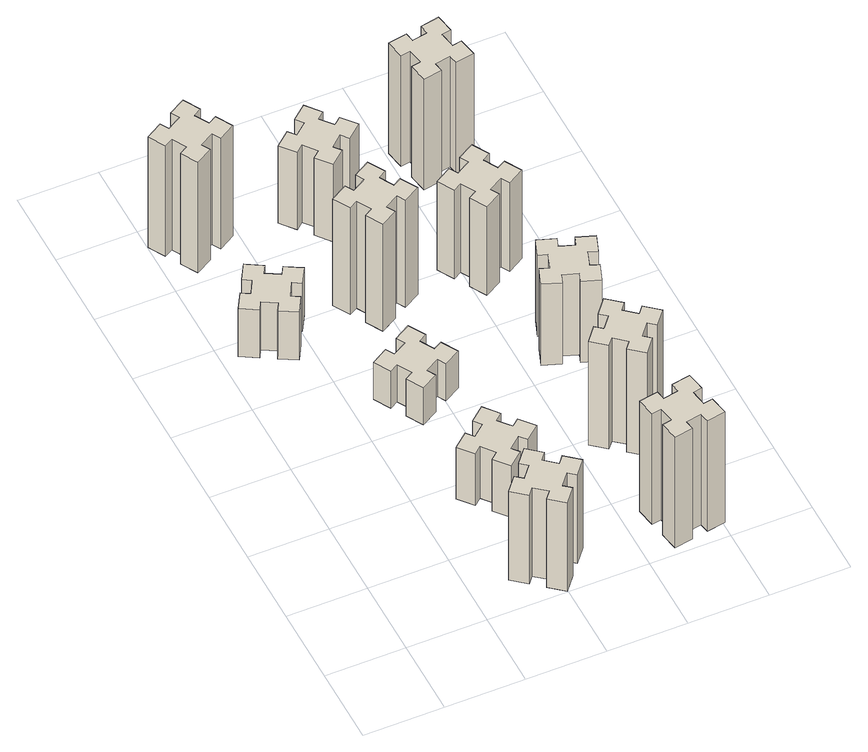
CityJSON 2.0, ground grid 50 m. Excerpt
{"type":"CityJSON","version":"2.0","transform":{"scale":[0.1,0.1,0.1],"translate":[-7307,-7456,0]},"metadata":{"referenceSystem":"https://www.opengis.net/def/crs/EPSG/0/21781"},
"CityObjects":{
"building1":{"type":"Building","attributes":{"class":"1000","function":"1000","usage":"1000","yearOfConstruction":2016,"roofType":"1000","measuredHeight":72,"storeysAboveGround":30,"storeysBelowGround":0},"geometry":[{"type":"Solid","lod":"1","boundaries":[[[[0,1,2,3,4,5,6,7,8,9,10,11,12,13,14,15,16,17,18,19]],[[17,16,20,21]],[[16,15,22,20]],[[15,14,23,22]],[[14,13,24,23]],[[13,12,25,24]],[[12,11,26,25]],[[11,10,27,26]],[[10,9,28,27]],[[9,8,29,28]],[[8,7,30,29]],[[7,6,31,30]],[[6,5,32,31]],[[5,4,33,32]],[[4,3,34,33]],[[3,2,35,34]],[[2,1,36,35]],[[1,0,37,36]],[[0,19,38,37]],[[19,18,39,38]],[[18,17,21,39]],[[24,25,26,27,28,29,30,31,32,33,34,35,36,37,38,39,21,20,22,23]]]]}]},
"building2":{"type":"Building","attributes":{"class":"1000","function":"1000","usage":"1000","yearOfConstruction":2016,"roofType":"1000","measuredHeight":39,"storeysAboveGround":30,"storeysBelowGround":0},"geometry":[{"type":"Solid","lod":"1","boundaries":[[[[40,41,42,43,44,45,46,47,48,49,50,51,52,53,54,55,56,57,58,59]],[[57,56,60,61]],[[56,55,62,60]],[[55,54,63,62]],[[54,53,64,63]],[[53,52,65,64]],[[52,51,66,65]],[[51,50,67,66]],[[50,49,68,67]],[[49,48,69,68]],[[48,47,70,69]],[[47,46,71,70]],[[46,45,72,71]],[[45,44,73,72]],[[44,43,74,73]],[[43,42,75,74]],[[42,41,76,75]],[[41,40,77,76]],[[40,59,78,77]],[[59,58,79,78]],[[58,57,61,79]],[[64,65,66,67,68,69,70,71,72,73,74,75,76,77,78,79,61,60,62,63]]]]}]},
"building3":{"type":"Building","attributes":{"class":"1000","function":"1000","usage":"1000","yearOfConstruction":2016,"roofType":"1000","measuredHeight":90,"storeysAboveGround":30,"storeysBelowGround":0},"geometry":[{"type":"Solid","lod":"1","boundaries":[[[[80,81,82,83,84,85,86,87,88,89,90,91,92,93,94,95,96,97,98,99]],[[97,96,100,101]],[[96,95,102,100]],[[95,94,103,102]],[[94,93,104,103]],[[93,92,105,104]],[[92,91,106,105]],[[91,90,107,106]],[[90,89,108,107]],[[89,88,109,108]],[[88,87,110,109]],[[87,86,111,110]],[[86,85,112,111]],[[85,84,113,112]],[[84,83,114,113]],[[83,82,115,114]],[[82,81,116,115]],[[81,80,117,116]],[[80,99,118,117]],[[99,98,119,118]],[[98,97,101,119]],[[104,105,106,107,108,109,110,111,112,113,114,115,116,117,118,119,101,100,102,103]]]]}]},
"building4":{"type":"Building","attributes":{"class":"1000","function":"1000","usage":"1000","yearOfConstruction":2016,"roofType":"1000","measuredHeight":42,"storeysAboveGround":30,"storeysBelowGround":0},"geometry":[{"type":"Solid","lod":"1","boundaries":[[[[120,121,122,123,124,125,126,127,128,129,130,131,132,133,134,135,136,137,138,139]],[[137,136,140,141]],[[136,135,142,140]],[[135,134,143,142]],[[134,133,144,143]],[[133,132,145,144]],[[132,131,146,145]],[[131,130,147,146]],[[130,129,148,147]],[[129,128,149,148]],[[128,127,150,149]],[[127,126,151,150]],[[126,125,152,151]],[[125,124,153,152]],[[124,123,154,153]],[[123,122,155,154]],[[122,121,156,155]],[[121,120,157,156]],[[120,139,158,157]],[[139,138,159,158]],[[138,137,141,159]],[[144,145,146,147,148,149,150,151,152,153,154,155,156,157,158,159,141,140,142,143]]]]}]},
"building5":{"type":"Building","attributes":{"class":"1000","function":"1000","usage":"1000","yearOfConstruction":2016,"roofType":"1000","measuredHeight":30,"storeysAboveGround":30,"storeysBelowGround":0},"geometry":[{"type":"Solid","lod":"1","boundaries":[[[[160,161,162,163,164,165,166,167,168,169,170,171,172,173,174,175,176,177,178,179]],[[177,176,180,181]],[[176,175,182,180]],[[175,174,183,182]],[[174,173,184,183]],[[173,172,185,184]],[[172,171,186,185]],[[171,170,187,186]],[[170,169,188,187]],[[169,168,189,188]],[[168,167,190,189]],[[167,166,191,190]],[[166,165,192,191]],[[165,164,193,192]],[[164,163,194,193]],[[163,162,195,194]],[[162,161,196,195]],[[161,160,197,196]],[[160,179,198,197]],[[179,178,199,198]],[[178,177,181,199]],[[184,185,186,187,188,189,190,191,192,193,194,195,196,197,198,199,181,180,182,183]]]]}]},
"building6":{"type":"Building","attributes":{"class":"1000","function":"1000","usage":"1000","yearOfConstruction":2016,"roofType":"1000","measuredHeight":87,"storeysAboveGround":30,"storeysBelowGround":0},"geometry":[{"type":"Solid","lod":"1","boundaries":[[[[200,201,202,203,204,205,206,207,208,209,210,211,212,213,214,215,216,217,218,219]],[[217,216,220,221]],[[216,215,222,220]],[[215,214,223,222]],[[214,213,224,223]],[[213,212,225,224]],[[212,211,226,225]],[[211,210,227,226]],[[210,209,228,227]],[[209,208,229,228]],[[208,207,230,229]],[[207,206,231,230]],[[206,205,232,231]],[[205,204,233,232]],[[204,203,234,233]],[[203,202,235,234]],[[202,201,236,235]],[[201,200,237,236]],[[200,219,238,237]],[[219,218,239,238]],[[218,217,221,239]],[[224,225,226,227,228,229,230,231,232,233,234,235,236,237,238,239,221,220,222,223]]]]}]},
"building7":{"type":"Building","attributes":{"class":"1000","function":"1000","usage":"1000","yearOfConstruction":2016,"roofType":"1000","measuredHeight":90,"storeysAboveGround":30,"storeysBelowGround":0},"geometry":[{"type":"Solid","lod":"1","boundaries":[[[[240,241,242,243,244,245,246,247,248,249,250,251,252,253,254,255,256,257,258,259]],[[257,256,260,261]],[[256,255,262,260]],[[255,254,263,262]],[[254,253,264,263]],[[253,252,265,264]],[[252,251,266,265]],[[251,250,267,266]],[[250,249,268,267]],[[249,248,269,268]],[[248,247,270,269]],[[247,246,271,270]],[[246,245,272,271]],[[245,244,273,272]],[[244,243,274,273]],[[243,242,275,274]],[[242,241,276,275]],[[241,240,277,276]],[[240,259,278,277]],[[259,258,279,278]],[[258,257,261,279]],[[264,265,266,267,268,269,270,271,272,273,274,275,276,277,278,279,261,260,262,263]]]]}]},
"building8":{"type":"Building","attributes":{"class":"1000","function":"1000","usage":"1000","yearOfConstruction":2016,"roofType":"1000","measuredHeight":63,"storeysAboveGround":30,"storeysBelowGround":0},"geometry":[{"type":"Solid","lod":"1","boundaries":[[[[280,281,282,283,284,285,286,287,288,289,290,291,292,293,294,295,296,297,298,299]],[[297,296,300,301]],[[296,295,302,300]],[[295,294,303,302]],[[294,293,304,303]],[[293,292,305,304]],[[292,291,306,305]],[[291,290,307,306]],[[290,289,308,307]],[[289,288,309,308]],[[288,287,310,309]],[[287,286,311,310]],[[286,285,312,311]],[[285,284,313,312]],[[284,283,314,313]],[[283,282,315,314]],[[282,281,316,315]],[[281,280,317,316]],[[280,299,318,317]],[[299,298,319,318]],[[298,297,301,319]],[[304,305,306,307,308,309,310,311,312,313,314,315,316,317,318,319,301,300,302,303]]]]}]},
"building9":{"type":"Building","attributes":{"class":"1000","function":"1000","usage":"1000","yearOfConstruction":2016,"roofType":"1000","measuredHeight":84,"storeysAboveGround":30,"storeysBelowGround":0},"geometry":[{"type":"Solid","lod":"1","boundaries":[[[[320,321,322,323,324,325,326,327,328,329,330,331,332,333,334,335,336,337,338,339]],[[337,336,340,341]],[[336,335,342,340]],[[335,334,343,342]],[[334,333,344,343]],[[333,332,345,344]],[[332,331,346,345]],[[331,330,347,346]],[[330,329,348,347]],[[329,328,349,348]],[[328,327,350,349]],[[327,326,351,350]],[[326,325,352,351]],[[325,324,353,352]],[[324,323,354,353]],[[323,322,355,354]],[[322,321,356,355]],[[321,320,357,356]],[[320,339,358,357]],[[339,338,359,358]],[[338,337,341,359]],[[344,345,346,347,348,349,350,351,352,353,354,355,356,357,358,359,341,340,342,343]]]]}]},
"building10":{"type":"Building","attributes":{"class":"1000","function":"1000","usage":"1000","yearOfConstruction":2016,"roofType":"1000","measuredHeight":66,"storeysAboveGround":30,"storeysBelowGround":0},"geometry":[{"type":"Solid","lod":"1","boundaries":[[[[360,361,362,363,364,365,366,367,368,369,370,371,372,373,374,375,376,377,378,379]],[[377,376,380,381]],[[376,375,382,380]],[[375,374,383,382]],[[374,373,384,383]],[[373,372,385,384]],[[372,371,386,385]],[[371,370,387,386]],[[370,369,388,387]],[[369,368,389,388]],[[368,367,390,389]],[[367,366,391,390]],[[366,365,392,391]],[[365,364,393,392]],[[364,363,394,393]],[[363,362,395,394]],[[362,361,396,395]],[[361,360,397,396]],[[360,379,398,397]],[[379,378,399,398]],[[378,377,381,399]],[[384,385,386,387,388,389,390,391,392,393,394,395,396,397,398,399,381,380,382,383]]]]}]},
"building11":{"type":"Building","attributes":{"class":"1000","function":"1000","usage":"1000","yearOfConstruction":2016,"roofType":"1000","measuredHeight":72,"storeysAboveGround":30,"storeysBelowGround":0},"geometry":[{"type":"Solid","lod":"1","boundaries":[[[[400,401,402,403,404,405,406,407,408,409,410,411,412,413,414,415,416,417,418,419]],[[417,416,420,421]],[[416,415,422,420]],[[415,414,423,422]],[[414,413,424,423]],[[413,412,425,424]],[[412,411,426,425]],[[411,410,427,426]],[[410,409,428,427]],[[409,408,429,428]],[[408,407,430,429]],[[407,406,431,430]],[[406,405,432,431]],[[405,404,433,432]],[[404,403,434,433]],[[403,402,435,434]],[[402,401,436,435]],[[401,400,437,436]],[[400,419,438,437]],[[419,418,439,438]],[[418,417,421,439]],[[424,425,426,427,428,429,430,431,432,433,434,435,436,437,438,439,421,420,422,423]]]]}]},
"building12":{"type":"Building","attributes":{"class":"1000","function":"1000","usage":"1000","yearOfConstruction":2016,"roofType":"1000","measuredHeight":90,"storeysAboveGround":30,"storeysBelowGround":0},"geometry":[{"type":"Solid","lod":"1","boundaries":[[[[440,441,442,443,444,445,446,447,448,449,450,451,452,453,454,455,456,457,458,459]],[[457,456,460,461]],[[456,455,462,460]],[[455,454,463,462]],[[454,453,464,463]],[[453,452,465,464]],[[452,451,466,465]],[[451,450,467,466]],[[450,449,468,467]],[[449,448,469,468]],[[448,447,470,469]],[[447,446,471,470]],[[446,445,472,471]],[[445,444,473,472]],[[444,443,474,473]],[[443,442,475,474]],[[442,441,476,475]],[[441,440,477,476]],[[440,459,478,477]],[[459,458,479,478]],[[458,457,461,479]],[[464,465,466,467,468,469,470,471,472,473,474,475,476,477,478,479,461,460,462,463]]]]}]}
},
"vertices":[
[866,193,0],[943,129,0],[904,83,0],[996,6,0],[1073,98,0],[1027,136,0],[1092,213,0],[1138,174,0],[1215,266,0],[1123,343,0],[1084,297,0],[1008,362,0],[1046,408,0],[954,485,0],[877,393,0],[923,354,0],[859,278,0],[813,316,0],[736,224,0],[828,147,0],[859,278,720],[813,316,720],[923,354,720],[877,393,720],[954,485,720],[1046,408,720],[1008,362,720],[1084,297,720],[1123,343,720],[1215,266,720],[1138,174,720],[1092,213,720],[1027,136,720],[1073,98,720],[996,6,720],[904,83,720],[943,129,720],[866,193,720],[828,147,720],[736,224,720],
[406,2367,0],[456,2454,0],[508,2424,0],[568,2528,0],[464,2588,0],[434,2536,0],[347,2586,0],[377,2638,0],[273,2698,0],[213,2594,0],[265,2564,0],[215,2477,0],[163,2507,0],[103,2403,0],[207,2343,0],[237,2395,0],[324,2345,0],[294,2293,0],[398,2233,0],[458,2337,0],[324,2345,390],[294,2293,390],[237,2395,390],[207,2343,390],[103,2403,390],[163,2507,390],[215,2477,390],[265,2564,390],[213,2594,390],[273,2698,390],[377,2638,390],[347,2586,390],[434,2536,390],[464,2588,390],[568,2528,390],[508,2424,390],[456,2454,390],[406,2367,390],[458,2337,390],[398,2233,390],
[224,3426,0],[137,3376,0],[107,3428,0],[3,3368,0],[63,3264,0],[115,3294,0],[165,3207,0],[113,3177,0],[173,3073,0],[277,3133,0],[247,3185,0],[334,3235,0],[364,3183,0],[468,3243,0],[408,3347,0],[356,3317,0],[306,3404,0],[358,3434,0],[298,3538,0],[194,3478,0],[306,3404,900],[358,3434,900],[356,3317,900],[408,3347,900],[468,3243,900],[364,3183,900],[334,3235,900],[247,3185,900],[277,3133,900],[173,3073,900],[113,3177,900],[165,3207,900],[115,3294,900],[63,3264,900],[3,3368,900],[107,3428,900],[137,3376,900],[224,3426,900],[194,3478,900],[298,3538,900],
[943,1002,0],[866,937,0],[828,983,0],[736,906,0],[813,814,0],[859,853,0],[923,776,0],[877,738,0],[954,646,0],[1046,723,0],[1008,769,0],[1084,833,0],[1123,787,0],[1215,864,0],[1138,956,0],[1092,918,0],[1027,994,0],[1073,1033,0],[996,1125,0],[904,1048,0],[1027,994,420],[1073,1033,420],[1092,918,420],[1138,956,420],[1215,864,420],[1123,787,420],[1084,833,420],[1008,769,420],[1046,723,420],[954,646,420],[877,738,420],[923,776,420],[859,853,420],[813,814,420],[736,906,420],[828,983,420],[866,937,420],[943,1002,420],[904,1048,420],[996,1125,420],
[755,1714,0],[805,1627,0],[753,1597,0],[813,1493,0],[917,1553,0],[887,1605,0],[974,1655,0],[1004,1603,0],[1108,1663,0],[1048,1767,0],[996,1737,0],[946,1824,0],[998,1854,0],[938,1958,0],[834,1898,0],[864,1846,0],[777,1796,0],[747,1848,0],[643,1788,0],[703,1684,0],[777,1796,300],[747,1848,300],[864,1846,300],[834,1898,300],[938,1958,300],[998,1854,300],[946,1824,300],[996,1737,300],[1048,1767,300],[1108,1663,300],[1004,1603,300],[974,1655,300],[887,1605,300],[917,1553,300],[813,1493,300],[753,1597,300],[805,1627,300],[755,1714,300],[703,1684,300],[643,1788,300],
[987,2345,0],[1074,2395,0],[1104,2343,0],[1208,2403,0],[1148,2507,0],[1096,2477,0],[1046,2564,0],[1098,2594,0],[1038,2698,0],[934,2638,0],[964,2586,0],[877,2536,0],[847,2588,0],[743,2528,0],[803,2424,0],[855,2454,0],[905,2367,0],[853,2337,0],[913,2233,0],[1017,2293,0],[905,2367,870],[853,2337,870],[855,2454,870],[803,2424,870],[743,2528,870],[847,2588,870],[877,2536,870],[964,2586,870],[934,2638,870],[1038,2698,870],[1098,2594,870],[1046,2564,870],[1096,2477,870],[1148,2507,870],[1208,2403,870],[1104,2343,870],[1074,2395,870],[987,2345,870],[1017,2293,870],[913,2233,870],
[1845,362,0],[1747,345,0],[1737,404,0],[1618,383,0],[1639,265,0],[1698,275,0],[1716,177,0],[1657,167,0],[1677,48,0],[1796,69,0],[1785,128,0],[1884,146,0],[1894,87,0],[2012,107,0],[1991,226,0],[1932,215,0],[1915,314,0],[1974,324,0],[1953,442,0],[1835,421,0],[1915,314,900],[1974,324,900],[1932,215,900],[1991,226,900],[2012,107,900],[1894,87,900],[1884,146,900],[1785,128,900],[1796,69,900],[1677,48,900],[1657,167,900],[1716,177,900],[1698,275,900],[1639,265,900],[1618,383,900],[1737,404,900],[1747,345,900],[1845,362,900],[1835,421,900],[1953,442,900],
[1092,3238,0],[1027,3314,0],[1073,3353,0],[996,3445,0],[904,3368,0],[943,3322,0],[866,3257,0],[828,3303,0],[736,3226,0],[813,3134,0],[859,3173,0],[923,3096,0],[877,3058,0],[954,2966,0],[1046,3043,0],[1008,3089,0],[1084,3153,0],[1123,3107,0],[1215,3184,0],[1138,3276,0],[1084,3153,630],[1123,3107,630],[1008,3089,630],[1046,3043,630],[954,2966,630],[877,3058,630],[923,3096,630],[859,3173,630],[813,3134,630],[736,3226,630],[828,3303,630],[866,3257,630],[943,3322,630],[904,3368,630],[996,3445,630],[1073,3353,630],[1027,3314,630],[1092,3238,630],[1138,3276,630],[1215,3184,630],
[1867,876,0],[1932,953,0],[1978,914,0],[2055,1006,0],[1963,1083,0],[1924,1037,0],[1848,1102,0],[1886,1148,0],[1794,1225,0],[1717,1133,0],[1763,1094,0],[1699,1018,0],[1653,1056,0],[1576,964,0],[1668,887,0],[1706,933,0],[1783,869,0],[1744,823,0],[1836,746,0],[1913,838,0],[1783,869,840],[1744,823,840],[1706,933,840],[1668,887,840],[1576,964,840],[1653,1056,840],[1699,1018,840],[1763,1094,840],[1717,1133,840],[1794,1225,840],[1886,1148,840],[1848,1102,840],[1924,1037,840],[1963,1083,840],[2055,1006,840],[1978,914,840],[1932,953,840],[1867,876,840],[1913,838,840],[1836,746,840],
[1900,1812,0],[1806,1846,0],[1827,1902,0],[1714,1943,0],[1673,1830,0],[1729,1810,0],[1695,1716,0],[1639,1737,0],[1597,1624,0],[1710,1583,0],[1731,1639,0],[1825,1605,0],[1804,1549,0],[1917,1507,0],[1958,1620,0],[1902,1641,0],[1936,1735,0],[1992,1714,0],[2033,1827,0],[1920,1868,0],[1936,1735,660],[1992,1714,660],[1902,1641,660],[1958,1620,660],[1917,1507,660],[1804,1549,660],[1825,1605,660],[1731,1639,660],[1710,1583,660],[1597,1624,660],[1639,1737,660],[1695,1716,660],[1729,1810,660],[1673,1830,660],[1714,1943,660],[1827,1902,660],[1806,1846,660],[1900,1812,660],[1920,1868,660],[2033,1827,660],
[1627,2345,0],[1714,2395,0],[1744,2343,0],[1848,2403,0],[1788,2507,0],[1736,2477,0],[1686,2564,0],[1738,2594,0],[1678,2698,0],[1574,2638,0],[1604,2586,0],[1517,2536,0],[1487,2588,0],[1383,2528,0],[1443,2424,0],[1495,2454,0],[1545,2367,0],[1493,2337,0],[1553,2233,0],[1657,2293,0],[1545,2367,720],[1493,2337,720],[1495,2454,720],[1443,2424,720],[1383,2528,720],[1487,2588,720],[1517,2536,720],[1604,2586,720],[1574,2638,720],[1678,2698,720],[1738,2594,720],[1686,2564,720],[1736,2477,720],[1788,2507,720],[1848,2403,720],[1744,2343,720],[1714,2395,720],[1627,2345,720],[1657,2293,720],[1553,2233,720],
[1598,3335,0],[1616,3237,0],[1557,3227,0],[1577,3108,0],[1696,3129,0],[1685,3188,0],[1784,3206,0],[1794,3147,0],[1912,3167,0],[1891,3286,0],[1832,3275,0],[1815,3374,0],[1874,3384,0],[1853,3502,0],[1735,3481,0],[1745,3422,0],[1647,3405,0],[1637,3464,0],[1518,3443,0],[1539,3325,0],[1647,3405,900],[1637,3464,900],[1745,3422,900],[1735,3481,900],[1853,3502,900],[1874,3384,900],[1815,3374,900],[1832,3275,900],[1891,3286,900],[1912,3167,900],[1794,3147,900],[1784,3206,900],[1685,3188,900],[1696,3129,900],[1577,3108,900],[1557,3227,900],[1616,3237,900],[1598,3335,900],[1539,3325,900],[1518,3443,900]
]}
